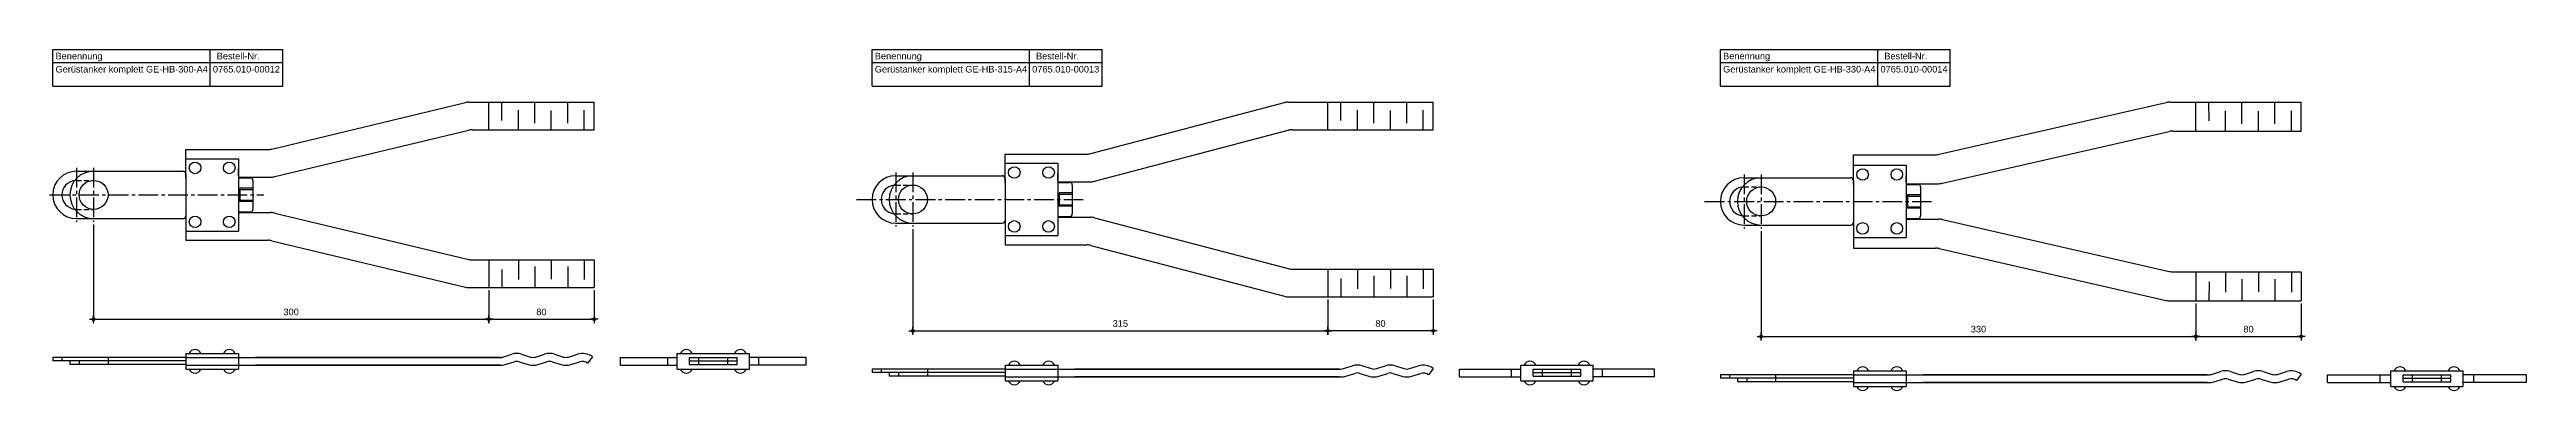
# Model space of a CAD drawing. Header units: inches. Extents: x 9 to 7368, y -7 to 253.
# Drawn here: x 5487 to 7368, y -7 to 253 of the extents above; entities that cross this region are included whole.
import ezdxf

# ---------------------------------------------------------------- set-up
doc = ezdxf.new("R2010")
doc.units = ezdxf.units.IN
doc.header["$LTSCALE"] = 20
doc.header["$MEASUREMENT"] = 0
for name, pattern in [('ACDINWELD', [3, 2, -1]), ('MITTE2', [1.125, 0.75, -0.125, 0.125, -0.125]), ('VERDECKT2', [0.1875, 0.125, -0.0625])]:
    doc.linetypes.add(name, pattern=pattern)
doc.layers.add('Halfen', color=2, linetype='Continuous')
doc.styles.add('ARIAL50', font='ARIAL.TTF', dxfattribs={"height": 5})
doc.styles.get("Standard").update_dxf_attribs({"font": 'ARIAL.TTF'})
doc.dimstyles.new('AM_DIN$0', dxfattribs={"dimtxt": 2.5, "dimasz": 1, "dimexe": 1, "dimexo": 1, "dimgap": 1.5, "dimtad": 1, "dimdec": 0, "dimdsep": 46, "dimtxsty": 'Standard', "dimblk": 'Endpunkt', "dimcen": 0, "dimclrd": 1, "dimclre": 1, "dimclrt": 7, "dimadec": 0, "dimazin": 2, "dimtp": 0.1, "dimtm": 0.1, "dimtfac": 0.71, "dimtdec": 0, "dimtmove": 0, "dimatfit": 3, "dimfxl": 1, "dimlwd": -1, "dimlwe": -1, "dimarcsym": 0})

# ---------------------------------------------------------------- blocks, each defined once
blk = doc.blocks.new('Endpunkt')
at = {"color": 0, "linetype": 'ByBlock', "lineweight": -2}
for p, q in [((0, 0), (-1.5, 0)), ((0, 1.5), (0, 0)), ((0, 0), (0, -1.5)), ((1.5, 0), (0, 0))]:
    blk.add_line(p, q, dxfattribs=at)
blk.add_circle((0, 0), 0.5, dxfattribs=at)
blk = doc.blocks.new('*D24')
at = {"layer": 'Halfen', "color": 1, "transparency": 16777216}
for p, q in [((5520.9, 119.6), (5520.9, 45.6)), ((5820.9, 69.6), (5820.9, 45.6)), ((5522.9, 47.6), (5818.9, 47.6))]:
    blk.add_line(p, q, dxfattribs=at)
at = {"layer": 'Halfen', "color": 1, "transparency": 16777216, "xscale": 2, "yscale": 2, "zscale": 2, "rotation": 180}
blk.add_blockref('Endpunkt', (5520.9, 47.6), dxfattribs=at)
at = {"layer": 'Halfen', "color": 1, "transparency": 16777216, "xscale": 2, "yscale": 2, "zscale": 2}
blk.add_blockref('Endpunkt', (5820.9, 47.6), dxfattribs=at)
at = {"layer": 'Halfen', "color": 7, "transparency": 16777216, "insert": (5670.9, 53.1), "char_height": 5, "attachment_point": 5}
blk.add_mtext('300', dxfattribs=at)
blk = doc.blocks.new('*D25')
at = {"layer": 'Halfen', "color": 1, "transparency": 16777216}
for p, q in [((5820.9, 69.6), (5820.9, 45.6)), ((5900.9, 69.6), (5900.9, 45.6)), ((5822.9, 47.6), (5898.9, 47.6))]:
    blk.add_line(p, q, dxfattribs=at)
at = {"layer": 'Halfen', "color": 1, "transparency": 16777216, "xscale": 2, "yscale": 2, "zscale": 2, "rotation": 180}
blk.add_blockref('Endpunkt', (5820.9, 47.6), dxfattribs=at)
at = {"layer": 'Halfen', "color": 1, "transparency": 16777216, "xscale": 2, "yscale": 2, "zscale": 2}
blk.add_blockref('Endpunkt', (5900.9, 47.6), dxfattribs=at)
at = {"layer": 'Halfen', "color": 7, "transparency": 16777216, "insert": (5860.9, 53.1), "char_height": 5, "attachment_point": 5}
blk.add_mtext('80', dxfattribs=at)
blk = doc.blocks.new('*D26')
at = {"layer": 'Halfen', "color": 1, "transparency": 16777216}
for p, q in [((6457.9, 62.6), (6457.9, 36.7)), ((6537.9, 62.6), (6537.9, 36.7)), ((6535.9, 38.7), (6459.9, 38.7))]:
    blk.add_line(p, q, dxfattribs=at)
at = {"layer": 'Halfen', "color": 1, "transparency": 16777216, "xscale": 2, "yscale": 2, "zscale": 2, "rotation": 180}
blk.add_blockref('Endpunkt', (6457.9, 38.7), dxfattribs=at)
at = {"layer": 'Halfen', "color": 1, "transparency": 16777216, "xscale": 2, "yscale": 2, "zscale": 2}
blk.add_blockref('Endpunkt', (6537.9, 38.7), dxfattribs=at)
at = {"layer": 'Halfen', "color": 7, "transparency": 16777216, "insert": (6497.9, 44.3), "char_height": 5, "attachment_point": 5}
blk.add_mtext('80', dxfattribs=at)
blk = doc.blocks.new('*D27')
at = {"layer": 'Halfen', "color": 1, "transparency": 16777216}
for p, q in [((6142.9, 116.1), (6142.9, 36.7)), ((6457.9, 62.6), (6457.9, 36.7)), ((6144.9, 38.7), (6455.9, 38.7))]:
    blk.add_line(p, q, dxfattribs=at)
at = {"layer": 'Halfen', "color": 1, "transparency": 16777216, "xscale": 2, "yscale": 2, "zscale": 2, "rotation": 180}
blk.add_blockref('Endpunkt', (6142.9, 38.7), dxfattribs=at)
at = {"layer": 'Halfen', "color": 1, "transparency": 16777216, "xscale": 2, "yscale": 2, "zscale": 2}
blk.add_blockref('Endpunkt', (6457.9, 38.7), dxfattribs=at)
at = {"layer": 'Halfen', "color": 7, "transparency": 16777216, "insert": (6300.4, 44.3), "char_height": 5, "attachment_point": 5}
blk.add_mtext('315', dxfattribs=at)
blk = doc.blocks.new('*D28')
at = {"layer": 'Halfen', "color": 1, "transparency": 16777216}
for p, q in [((6786.9, 114.6), (6786.9, 32.4)), ((7116.9, 59.6), (7116.9, 32.4)), ((6788.9, 34.4), (7114.9, 34.4))]:
    blk.add_line(p, q, dxfattribs=at)
at = {"layer": 'Halfen', "color": 1, "transparency": 16777216, "xscale": 2, "yscale": 2, "zscale": 2, "rotation": 180}
blk.add_blockref('Endpunkt', (6786.9, 34.4), dxfattribs=at)
at = {"layer": 'Halfen', "color": 1, "transparency": 16777216, "xscale": 2, "yscale": 2, "zscale": 2}
blk.add_blockref('Endpunkt', (7116.9, 34.4), dxfattribs=at)
at = {"layer": 'Halfen', "color": 7, "transparency": 16777216, "insert": (6951.9, 40), "char_height": 5, "attachment_point": 5}
blk.add_mtext('330', dxfattribs=at)
blk = doc.blocks.new('*D29')
at = {"layer": 'Halfen', "color": 1, "transparency": 16777216}
for p, q in [((7116.9, 59.6), (7116.9, 32.4)), ((7196.9, 59.6), (7196.9, 32.4)), ((7118.9, 34.4), (7194.9, 34.4))]:
    blk.add_line(p, q, dxfattribs=at)
at = {"layer": 'Halfen', "color": 1, "transparency": 16777216, "xscale": 2, "yscale": 2, "zscale": 2, "rotation": 180}
blk.add_blockref('Endpunkt', (7116.9, 34.4), dxfattribs=at)
at = {"layer": 'Halfen', "color": 1, "transparency": 16777216, "xscale": 2, "yscale": 2, "zscale": 2}
blk.add_blockref('Endpunkt', (7196.9, 34.4), dxfattribs=at)
at = {"layer": 'Halfen', "color": 7, "transparency": 16777216, "insert": (7156.9, 40), "char_height": 5, "attachment_point": 5}
blk.add_mtext('80', dxfattribs=at)

msp = doc.modelspace()

# ---------------------------------------------------------------- linework, layer by layer
at = {"layer": 'Halfen'}
for p, q in [((5489.917, 252.599), (5664.501, 252.599)), ((5489.917, 224.599), (5489.917, 252.599)), ((5609.404, 224.599), (5609.404, 252.599)), ((5664.501, 224.599), (5664.501, 252.599)), ((6111.917, 252.599), (6286.501, 252.599)), ((6111.917, 224.599), (6111.917, 252.599)), ((6231.404, 224.599), (6231.404, 252.599)), ((6286.501, 224.599), (6286.501, 252.599)), ((6755.917, 252.599), (6930.501, 252.599)), ((6755.917, 224.599), (6755.917, 252.599)), ((6875.404, 224.599), (6875.404, 252.599)), ((6930.501, 224.599), (6930.501, 252.599)), ((5489.917, 242.599), (5664.501, 242.599)), ((6111.917, 242.599), (6286.501, 242.599)), ((6755.917, 242.599), (6930.501, 242.599)), ((5489.917, 224.599), (5664.501, 224.599)), ((5656.113, 176.944), (5803.237, 212.254)), ((5806.154, 212.599), (5900.917, 212.599)), ((5900.917, 191.599), (5900.917, 212.599)), ((6111.917, 224.599), (6286.501, 224.599)), ((6278.123, 173.511), (6424.993, 212.187)), ((6428.176, 212.599), (6537.917, 212.599)), ((6537.917, 191.599), (6537.917, 212.599)), ((6755.917, 224.599), (6930.501, 224.599)), ((6922.051, 172.913), (7094.301, 212.285)), ((7097.086, 212.599), (7196.917, 212.599)), ((7196.917, 190.599), (7196.917, 212.599)), ((5658.598, 155.944), (5805.721, 191.254)), ((5808.639, 191.599), (5900.917, 191.599)), ((6280.841, 152.511), (6427.712, 191.187)), ((6430.895, 191.599), (6537.917, 191.599)), ((6924.533, 150.913), (7096.783, 190.285)), ((7099.569, 190.599), (7196.917, 190.599)), ((5590.917, 176.599), (5653.196, 176.599)), ((5590.917, 155.099), (5590.917, 176.599)), ((5590.917, 169.599), (5630.917, 169.599)), ((5630.917, 169.599), (5630.917, 114.599)), ((6212.917, 173.099), (6274.94, 173.099)), ((6212.917, 151.599), (6212.917, 173.099)), ((6856.917, 172.599), (6919.266, 172.599)), ((6856.917, 150.099), (6856.917, 172.599)), ((5507.917, 160.099), (5520.917, 160.099)), ((5520.917, 160.099), (5588.917, 160.099)), ((5590.917, 156.599), (5590.917, 165.586)), ((5590.917, 162.599), (5590.917, 162.599)), ((5590.917, 158.099), (5590.917, 126.099)), ((5630.917, 156.599), (5630.917, 161.771)), ((5630.917, 155.599), (5655.681, 155.599)), ((5630.917, 155.099), (5639.917, 155.099)), ((5641.917, 153.099), (5641.917, 131.099)), ((6129.917, 156.599), (6142.917, 156.599)), ((6142.917, 156.599), (6210.917, 156.599)), ((6212.917, 166.099), (6252.917, 166.099)), ((6212.917, 153.099), (6212.917, 162.086)), ((6212.917, 159.099), (6212.917, 159.099)), ((6212.917, 154.599), (6212.917, 122.599)), ((6252.917, 166.099), (6252.917, 111.099)), ((6252.917, 153.099), (6252.917, 158.271)), ((6252.917, 152.099), (6277.658, 152.099)), ((6252.917, 151.599), (6261.917, 151.599)), ((6773.917, 155.099), (6786.917, 155.099)), ((6786.917, 155.099), (6854.917, 155.099)), ((6856.917, 164.599), (6896.917, 164.599)), ((6856.917, 151.599), (6856.917, 160.586)), ((6856.917, 157.599), (6856.917, 157.599)), ((6856.917, 153.099), (6856.917, 121.099)), ((6896.917, 164.599), (6896.917, 109.599)), ((6896.917, 151.599), (6896.917, 156.771)), ((6896.917, 150.599), (6921.748, 150.599)), ((5631.917, 147.115), (5631.917, 137.083)), ((5641.917, 147.115), (5631.917, 147.115)), ((5631.917, 146.099), (5641.917, 146.099)), ((5631.917, 138.099), (5641.917, 138.099)), ((5641.917, 137.083), (5631.917, 137.083)), ((6253.917, 143.615), (6253.917, 133.583)), ((6263.917, 143.615), (6253.917, 143.615)), ((6253.917, 142.599), (6263.917, 142.599)), ((6253.917, 134.599), (6263.917, 134.599)), ((6263.917, 133.583), (6253.917, 133.583)), ((6263.917, 149.599), (6263.917, 127.599)), ((6896.917, 150.099), (6905.917, 150.099)), ((6897.917, 142.115), (6897.917, 132.083)), ((6907.917, 142.115), (6897.917, 142.115)), ((6897.917, 141.099), (6907.917, 141.099)), ((6897.917, 133.099), (6907.917, 133.099)), ((6907.917, 132.083), (6897.917, 132.083)), ((6907.917, 148.099), (6907.917, 126.099)), ((5507.917, 124.099), (5520.917, 124.099)), ((5520.917, 124.099), (5588.917, 124.099)), ((5590.917, 127.599), (5590.917, 107.599)), ((5590.917, 126.099), (5590.917, 121.599)), ((5590.917, 121.599), (5590.917, 118.612)), ((5590.917, 114.599), (5630.917, 114.599)), ((5630.917, 129.099), (5639.917, 129.099)), ((5630.917, 128.599), (5655.681, 128.599)), ((5658.598, 128.254), (5805.721, 92.944)), ((6129.917, 120.599), (6142.917, 120.599)), ((6142.917, 120.599), (6210.917, 120.599)), ((6212.917, 124.099), (6212.917, 104.099)), ((6212.917, 122.599), (6212.917, 118.099)), ((6212.917, 118.099), (6212.917, 115.112)), ((6252.917, 125.599), (6261.917, 125.599)), ((6252.917, 125.099), (6277.666, 125.099)), ((6252.917, 125.099), (6262.612, 125.099)), ((6280.841, 124.687), (6427.712, 86.011)), ((6773.917, 119.099), (6786.917, 119.099)), ((6786.917, 119.099), (6854.917, 119.099)), ((6856.917, 122.599), (6856.917, 101.599)), ((6856.917, 121.099), (6856.917, 116.599)), ((6856.917, 116.599), (6856.917, 113.612)), ((6896.917, 124.099), (6905.917, 124.099)), ((6896.917, 123.599), (6921.748, 123.599)), ((6896.917, 123.599), (6906.612, 123.599)), ((6924.533, 123.285), (7096.783, 83.913)), ((5590.917, 107.599), (5653.196, 107.599)), ((5656.113, 107.254), (5803.237, 71.944)), ((6212.917, 111.099), (6252.917, 111.099)), ((6212.917, 104.099), (6274.94, 104.099)), ((6278.123, 103.687), (6424.993, 65.011)), ((6856.917, 109.599), (6896.917, 109.599)), ((6856.917, 101.599), (6919.266, 101.599)), ((6922.051, 101.285), (7094.301, 61.913)), ((5808.639, 92.599), (5900.917, 92.599)), ((5900.917, 92.599), (5900.917, 71.599)), ((6430.895, 85.599), (6537.917, 85.599)), ((6537.917, 85.599), (6537.917, 64.599)), ((7099.569, 83.599), (7196.917, 83.599)), ((7196.917, 83.599), (7196.917, 61.599)), ((5806.154, 71.599), (5900.917, 71.599)), ((6428.176, 64.599), (6537.917, 64.599)), ((7097.086, 61.599), (7196.917, 61.599)), ((5590.917, 21.573), (5630.917, 21.573)), ((5590.917, 21.573), (5590.917, 9.573)), ((5630.917, 21.573), (5630.917, 9.573)), ((5831.508, 18.869), (5838.341, 21.004)), ((5845.798, 21.004), (5852.631, 18.869)), ((5856.508, 18.869), (5863.341, 21.004)), ((5870.798, 21.004), (5877.631, 18.869)), ((5881.508, 18.869), (5888.341, 21.004)), ((5899.57, 19.073), (5895.97, 14.273)), ((5963.917, 21.573), (6018.917, 21.573)), ((5963.917, 9.573), (5963.917, 21.573)), ((6018.917, 9.573), (6018.917, 21.573)), ((5590.917, 18.573), (5489.917, 18.573)), ((5489.917, 18.573), (5489.917, 16.073)), ((5590.917, 16.073), (5489.917, 16.073)), ((5502.917, 16.073), (5502.917, 13.073)), ((5590.917, 13.073), (5502.917, 13.073)), ((5590.917, 18.573), (5830.917, 18.573)), ((5590.917, 12.573), (5830.917, 12.573)), ((5590.917, 9.573), (5630.917, 9.573)), ((5829.57, 18.573), (5643.836, 18.573)), ((5829.601, 12.573), (5643.9, 12.573)), ((5833.298, 13.142), (5840.131, 15.278)), ((5844.008, 15.278), (5850.841, 13.142)), ((5858.298, 13.142), (5865.131, 15.278)), ((5869.008, 15.278), (5875.841, 13.142)), ((5883.298, 13.142), (5890.131, 15.278)), ((5920.917, 12.573), (5920.917, 18.573)), ((5920.917, 18.573), (5963.917, 18.573)), ((5920.917, 12.573), (5963.917, 12.573)), ((5956.917, 12.573), (5956.917, 18.573)), ((5963.917, 9.573), (6018.917, 9.573)), ((5973.417, 13.073), (5973.417, 18.573)), ((5973.417, 18.573), (6009.417, 18.573)), ((5973.417, 16.073), (6009.417, 16.073)), ((5973.417, 13.073), (6009.417, 13.073)), ((6009.417, 13.073), (6009.417, 18.573)), ((6061.917, 18.573), (6018.917, 18.573)), ((6061.917, 12.573), (6018.917, 12.573)), ((6025.917, 12.573), (6025.917, 18.573)), ((6061.917, 12.573), (6061.917, 18.573)), ((6212.917, 9.713), (6111.917, 9.713)), ((6111.917, 9.713), (6111.917, 7.213)), ((6212.917, 7.213), (6111.917, 7.213)), ((6124.917, 7.213), (6124.917, 4.213)), ((6212.917, 4.213), (6124.917, 4.213)), ((6212.917, 12.713), (6252.917, 12.713)), ((6212.917, 12.713), (6212.917, 0.713)), ((6212.917, 9.713), (6467.917, 9.713)), ((6212.917, 3.713), (6467.917, 3.713)), ((6212.917, 0.713), (6252.917, 0.713)), ((6252.917, 12.713), (6252.917, 0.713)), ((6466.57, 9.713), (6265.836, 9.713)), ((6466.601, 3.713), (6265.9, 3.713)), ((6469.856, 10.009), (6476.689, 12.144)), ((6471.645, 4.282), (6478.479, 6.417)), ((6482.356, 6.417), (6489.189, 4.282)), ((6484.145, 12.144), (6490.979, 10.009)), ((6494.856, 10.009), (6501.689, 12.144)), ((6496.645, 4.282), (6503.479, 6.417)), ((6507.356, 6.417), (6514.189, 4.282)), ((6509.145, 12.144), (6515.979, 10.009)), ((6519.856, 10.009), (6526.689, 12.144)), ((6521.645, 4.282), (6528.479, 6.417)), ((6537.917, 10.213), (6534.317, 5.413)), ((6557.917, 3.713), (6557.917, 9.713)), ((6557.917, 9.713), (6604.417, 9.713)), ((6557.917, 3.713), (6604.417, 3.713)), ((6597.417, 3.713), (6597.417, 9.713)), ((6604.417, 12.713), (6659.417, 12.713)), ((6604.417, 0.713), (6604.417, 12.713)), ((6604.417, 0.713), (6659.417, 0.713)), ((6613.917, 4.213), (6613.917, 9.713)), ((6613.917, 9.713), (6649.917, 9.713)), ((6613.917, 7.213), (6649.917, 7.213)), ((6613.917, 4.213), (6649.917, 4.213)), ((6649.917, 4.213), (6649.917, 9.713)), ((6659.417, 0.713), (6659.417, 12.713)), ((6705.917, 9.713), (6659.417, 9.713)), ((6705.917, 3.713), (6659.417, 3.713)), ((6666.417, 3.713), (6666.417, 9.713)), ((6705.917, 3.713), (6705.917, 9.713)), ((6856.917, 5.398), (6755.917, 5.398)), ((6755.917, 5.398), (6755.917, 2.898)), ((6856.917, 2.898), (6755.917, 2.898)), ((6768.917, 2.898), (6768.917, -0.102)), ((6856.917, 8.398), (6896.917, 8.398)), ((6856.917, 8.398), (6856.917, -3.602)), ((6856.917, 5.398), (7126.917, 5.398)), ((6896.917, 8.398), (6896.917, -3.602)), ((7125.57, 5.398), (6909.836, 5.398)), ((7128.856, 5.694), (7135.689, 7.829)), ((7130.645, -0.033), (7137.479, 2.102)), ((7141.356, 2.102), (7148.189, -0.033)), ((7143.145, 7.829), (7149.979, 5.694)), ((7153.856, 5.694), (7160.689, 7.829)), ((7155.645, -0.033), (7162.479, 2.102)), ((7166.356, 2.102), (7173.189, -0.033)), ((7168.145, 7.829), (7174.979, 5.694)), ((7178.856, 5.694), (7185.689, 7.829)), ((7180.645, -0.033), (7187.479, 2.102)), ((7196.917, 5.898), (7193.317, 1.098)), ((7216.917, -0.602), (7216.917, 5.398)), ((7216.917, 5.398), (7264.917, 5.398)), ((7256.917, -0.602), (7256.917, 5.398)), ((7264.917, 8.398), (7319.917, 8.398)), ((7264.917, -3.602), (7264.917, 8.398)), ((7274.417, -0.102), (7274.417, 5.398)), ((7274.417, 5.398), (7310.417, 5.398)), ((7274.417, 2.898), (7310.417, 2.898)), ((7310.417, -0.102), (7310.417, 5.398)), ((7319.917, -3.602), (7319.917, 8.398)), ((7367.917, 5.398), (7319.917, 5.398)), ((7327.917, -0.602), (7327.917, 5.398)), ((7367.917, -0.602), (7367.917, 5.398)), ((6856.917, -0.102), (6768.917, -0.102)), ((6856.917, -0.602), (7126.917, -0.602)), ((6856.917, -3.602), (6896.917, -3.602)), ((7125.601, -0.602), (6909.9, -0.602)), ((7216.917, -0.602), (7264.917, -0.602)), ((7264.917, -3.602), (7319.917, -3.602)), ((7274.417, -0.102), (7310.417, -0.102)), ((7367.917, -0.602), (7319.917, -0.602))]:
    msp.add_line(p, q, dxfattribs=at)
at = {"layer": 'Halfen', "color": 1}
for p, q in [((5820.917, 191.599), (5820.917, 212.599)), ((5830.917, 198.734), (5830.865, 212.599)), ((5855.917, 196.554), (5855.917, 212.599)), ((5880.917, 196.554), (5880.917, 212.599)), ((6457.917, 191.599), (6457.917, 212.599)), ((6467.917, 198.734), (6467.865, 212.599)), ((6492.917, 196.554), (6492.917, 212.599)), ((6517.917, 196.554), (6517.917, 212.599)), ((7116.917, 190.599), (7116.917, 212.599)), ((7116.917, 191.143), (7116.917, 212.143)), ((7126.917, 198.278), (7126.864, 212.599)), ((7151.917, 196.098), (7151.917, 212.599)), ((7176.917, 196.098), (7176.917, 212.599)), ((5843.417, 191.599), (5843.417, 206.426)), ((5868.417, 191.599), (5868.417, 206.151)), ((5893.417, 191.599), (5893.417, 206.426)), ((6480.417, 191.599), (6480.417, 206.426)), ((6505.417, 191.599), (6505.417, 206.151)), ((6530.417, 191.599), (6530.417, 206.426)), ((7139.417, 190.599), (7139.417, 205.97)), ((7164.417, 190.599), (7164.417, 205.696)), ((7189.417, 190.599), (7189.417, 205.97)), ((5820.917, 92.599), (5820.917, 71.599)), ((5830.917, 85.464), (5830.865, 71.599)), ((5843.417, 92.599), (5843.417, 77.772)), ((5855.917, 87.644), (5855.917, 71.599)), ((5868.417, 92.599), (5868.417, 78.046)), ((5880.917, 87.644), (5880.917, 71.599)), ((5893.417, 92.599), (5893.417, 77.772)), ((6457.917, 85.599), (6457.917, 64.599)), ((6467.917, 78.464), (6467.865, 64.599)), ((6480.417, 85.599), (6480.417, 70.772)), ((6492.917, 80.644), (6492.917, 64.599)), ((6505.417, 85.599), (6505.417, 71.046)), ((6517.917, 80.644), (6517.917, 64.599)), ((6530.417, 85.599), (6530.417, 70.772)), ((7116.917, 83.599), (7116.917, 61.599)), ((7116.917, 83.054), (7116.917, 62.054)), ((7126.917, 75.92), (7126.864, 61.599)), ((7139.417, 83.599), (7139.417, 68.228)), ((7151.917, 78.1), (7151.917, 61.599)), ((7164.417, 83.599), (7164.417, 68.502)), ((7176.917, 78.1), (7176.917, 61.599)), ((7189.417, 83.599), (7189.417, 68.228))]:
    msp.add_line(p, q, dxfattribs=at)
at = {"layer": 'Halfen', "color": 1, "linetype": 'MITTE2'}
for p, q in [((5507.917, 162.599), (5507.917, 121.599)), ((5520.917, 162.599), (5520.917, 121.599)), ((6129.917, 159.099), (6129.917, 118.099)), ((6142.917, 159.099), (6142.917, 118.099)), ((6773.917, 157.599), (6773.917, 116.599)), ((6786.917, 157.599), (6786.917, 116.599)), ((5487.474, 142.099), (5650.14, 142.099)), ((6099.987, 138.599), (6272.14, 138.599)), ((6743.987, 137.099), (6916.14, 137.099))]:
    msp.add_line(p, q, dxfattribs=at)
at = {"layer": 'Halfen', "color": 1, "linetype": 'VERDECKT2', "ltscale": 1.5}
for p, q in [((5507.917, 153.099), (5520.917, 153.099)), ((6129.917, 149.599), (6142.917, 149.599)), ((6773.917, 148.099), (6786.917, 148.099)), ((5507.917, 131.099), (5520.917, 131.099)), ((6129.917, 127.599), (6142.917, 127.599)), ((6773.917, 126.099), (6786.917, 126.099))]:
    msp.add_line(p, q, dxfattribs=at)
at = {"layer": 'Halfen', "color": 1, "linetype": 'VERDECKT2', "ltscale": 0.2}
for p, q in [((5496.917, 18.573), (5496.917, 16.073)), ((5509.917, 16.073), (5509.917, 13.073)), ((5531.917, 18.573), (5531.917, 13.073)), ((5980.417, 13.073), (5980.417, 18.573)), ((6002.417, 13.073), (6002.417, 18.573)), ((6118.917, 9.713), (6118.917, 7.213)), ((6131.917, 7.213), (6131.917, 4.213)), ((6153.917, 9.713), (6153.917, 4.213)), ((6620.917, 4.213), (6620.917, 9.713)), ((6642.917, 4.213), (6642.917, 9.713)), ((6762.917, 5.398), (6762.917, 2.898)), ((6775.917, 2.898), (6775.917, -0.102)), ((6797.917, 5.398), (6797.917, -0.102)), ((7281.417, -0.102), (7281.417, 5.398)), ((7303.417, -0.102), (7303.417, 5.398))]:
    msp.add_line(p, q, dxfattribs=at)
at = {"layer": 'Halfen'}
for centre, radius in [((5520.917, 142.099), 11), ((5597.917, 162.599), 4.4), ((5623.917, 162.599), 4.4), ((6219.917, 159.099), 4.4), ((6245.917, 159.099), 4.4), ((6863.917, 157.599), 4.4), ((6889.917, 157.599), 4.4), ((6142.917, 138.599), 11), ((6786.917, 137.099), 11), ((5597.917, 121.599), 4.4), ((5623.917, 121.599), 4.4), ((6219.917, 118.099), 4.4), ((6245.917, 118.099), 4.4), ((6863.917, 116.599), 4.4), ((6889.917, 116.599), 4.4)]:
    msp.add_circle(centre, radius, dxfattribs=at)
for centre, radius, start, end in [((5806.154, 200.099), 12.5, 90, 103.495733), ((6428.176, 200.099), 12.5, 90, 104.752963), ((7097.086, 200.099), 12.5, 90, 102.875002), ((5808.639, 179.099), 12.5, 90, 103.495733), ((6430.895, 179.099), 12.5, 90, 104.752963), ((7099.569, 178.099), 12.5, 90, 102.875002), ((5653.196, 189.099), 12.5, 270, 283.495733), ((6274.94, 185.599), 12.5, 270, 284.752963), ((6919.266, 185.099), 12.5, 270, 282.875002), ((5507.917, 142.099), 18, 90, 270), ((5507.917, 142.099), 11, 96.827533, 263.172467), ((5520.917, 142.099), 18, 90, 270), ((5588.917, 158.099), 2, 0, 90), ((5639.917, 153.099), 2, 0, 90), ((5655.681, 168.099), 12.5, 270, 283.495733), ((6129.917, 138.599), 18, 90, 270), ((6142.917, 138.599), 18, 90, 270), ((6210.917, 154.599), 2, 0, 90), ((6261.917, 149.599), 2, 0, 90), ((6277.658, 164.599), 12.5, 270, 284.752963), ((6773.917, 137.099), 18, 90, 270), ((6786.917, 137.099), 18, 90, 270), ((6854.917, 153.099), 2, 0, 90), ((6921.748, 163.099), 12.5, 270, 282.875002), ((6129.917, 138.599), 11, 96.827533, 263.172467), ((6773.917, 137.099), 11, 96.827533, 263.172467), ((6905.917, 148.099), 2, 0, 90), ((5588.917, 126.099), 2, 270, 0), ((5639.917, 131.099), 2, 270, 0), ((5655.681, 116.099), 12.5, 76.504267, 90), ((6210.917, 122.599), 2, 270, 0), ((6261.917, 127.599), 2, 270, 0), ((6277.658, 112.599), 12.5, 75.247037, 90), ((6854.917, 121.099), 2, 270, 0), ((6905.917, 126.099), 2, 270, 0), ((6921.748, 111.099), 12.5, 77.124998, 90), ((5653.196, 95.099), 12.5, 76.504267, 90), ((6274.94, 91.599), 12.5, 75.247037, 90), ((6919.266, 89.099), 12.5, 77.124998, 90), ((5808.639, 105.099), 12.5, 256.504267, 270), ((6430.895, 98.099), 12.5, 255.247037, 270), ((7099.569, 96.099), 12.5, 257.124998, 270), ((5806.154, 84.099), 12.5, 256.504267, 270), ((6428.176, 77.099), 12.5, 255.247037, 270), ((7097.086, 74.099), 12.5, 257.124998, 270), ((5597.917, 19.847), 4.726, 21.426246, 158.573754), ((5623.917, 19.847), 4.726, 21.426246, 158.573754), ((5829.57, 25.073), 6.5, 270, 287.353088), ((5842.07, 9.073), 12.5, 72.646912, 107.353088), ((5854.57, 25.073), 6.5, 252.646912, 287.353088), ((5867.07, 9.073), 12.5, 72.646912, 107.353088), ((5879.57, 25.073), 6.5, 252.646912, 287.353088), ((5892.07, 9.073), 12.5, 53.130102, 107.353088), ((5970.917, 19.847), 4.726, 21.426246, 158.573754), ((6011.917, 19.847), 4.726, 21.426246, 158.573754), ((5597.917, 11.3), 4.726, 201.426246, 338.573754), ((5623.917, 11.3), 4.726, 201.426246, 338.573754), ((5829.57, 25.073), 12.5, 270, 287.353088), ((5842.07, 9.073), 6.5, 72.646912, 107.353088), ((5854.57, 25.073), 12.5, 252.646912, 287.353088), ((5867.07, 9.073), 6.5, 72.646912, 107.353088), ((5879.57, 25.073), 12.5, 252.646912, 287.353088), ((5892.07, 9.073), 6.5, 53.130102, 107.353088), ((5970.917, 11.3), 4.726, 201.426246, 338.573754), ((6011.917, 11.3), 4.726, 201.426246, 338.573754), ((6219.917, 10.986), 4.726, 21.426246, 158.573754), ((6219.917, 2.439), 4.726, 201.426246, 338.573754), ((6245.917, 10.986), 4.726, 21.426246, 158.573754), ((6245.917, 2.439), 4.726, 201.426246, 338.573754), ((6467.917, 16.213), 6.5, 270, 287.353088), ((6467.917, 16.213), 12.5, 270, 287.353088), ((6480.417, 0.213), 12.5, 72.646912, 107.353088), ((6480.417, 0.213), 6.5, 72.646912, 107.353088), ((6492.917, 16.213), 12.5, 252.646912, 287.353088), ((6492.917, 16.213), 6.5, 252.646912, 287.353088), ((6505.417, 0.213), 12.5, 72.646912, 107.353088), ((6505.417, 0.213), 6.5, 72.646912, 107.353088), ((6517.917, 16.213), 12.5, 252.646912, 287.353088), ((6517.917, 16.213), 6.5, 252.646912, 287.353088), ((6530.417, 0.213), 12.5, 53.130102, 107.353088), ((6530.417, 0.213), 6.5, 53.130102, 107.353088), ((6611.417, 10.986), 4.726, 21.426246, 158.573754), ((6611.417, 2.439), 4.726, 201.426246, 338.573754), ((6652.417, 10.986), 4.726, 21.426246, 158.573754), ((6652.417, 2.439), 4.726, 201.426246, 338.573754), ((6863.917, 6.671), 4.726, 21.426246, 158.573754), ((6889.917, 6.671), 4.726, 21.426246, 158.573754), ((7126.917, 11.898), 6.5, 270, 287.353088), ((7139.417, -4.102), 12.5, 72.646912, 107.353088), ((7139.417, -4.102), 6.5, 72.646912, 107.353088), ((7151.917, 11.898), 6.5, 252.646912, 287.353088), ((7164.417, -4.102), 12.5, 72.646912, 107.353088), ((7164.417, -4.102), 6.5, 72.646912, 107.353088), ((7176.917, 11.898), 6.5, 252.646912, 287.353088), ((7189.417, -4.102), 12.5, 53.130102, 107.353088), ((7189.417, -4.102), 6.5, 53.130102, 107.353088), ((7271.917, 6.671), 4.726, 21.426246, 158.573754), ((7312.917, 6.671), 4.726, 21.426246, 158.573754), ((6863.917, -1.876), 4.726, 201.426246, 338.573754), ((6889.917, -1.876), 4.726, 201.426246, 338.573754), ((7126.917, 11.898), 12.5, 270, 287.353088), ((7151.917, 11.898), 12.5, 252.646912, 287.353088), ((7176.917, 11.898), 12.5, 252.646912, 287.353088), ((7271.917, -1.876), 4.726, 201.426246, 338.573754), ((7312.917, -1.876), 4.726, 201.426246, 338.573754)]:
    msp.add_arc(centre, radius, start, end, dxfattribs=at)
at = {"layer": 'Halfen', "color": 1, "linetype": 'ACDINWELD', "ltscale": 1.5}
for centre, start, end in [((5507.917, 142.099), 90, 96.827533), ((6773.917, 137.099), 90, 96.827533), ((5507.917, 142.099), 263.172467, 270), ((6773.917, 137.099), 263.172467, 270)]:
    msp.add_arc(centre, 11, start, end, dxfattribs=at)
at = {"layer": 'Halfen', "color": 1, "linetype": 'ACDINWELD', "ltscale": 3}
for start, end in [(90, 96.827533), (263.172467, 270)]:
    msp.add_arc((6129.917, 138.599), 11, start, end, dxfattribs=at)

# ---------------------------------------------------------------- texts
at = {"layer": 'Halfen', "style": 'ARIAL50'}
for s, p in [('Benennung', (5492.017, 245.099)), ('Bestell-Nr.', (5614.404, 245.099)), ('Benennung', (6114.017, 245.099)), ('Bestell-Nr.', (6236.404, 245.099)), ('Benennung', (6758.017, 245.099)), ('Bestell-Nr.', (6880.404, 245.099)), ('Gerüstanker komplett GE-HB-300-A4', (5492.017, 235.099)), ('0765.010-00012', (5611.504, 235.099)), ('Gerüstanker komplett GE-HB-315-A4', (6114.017, 235.099)), ('0765.010-00013', (6233.504, 235.099)), ('Gerüstanker komplett GE-HB-330-A4', (6758.017, 235.099)), ('0765.010-00014', (6877.504, 235.099))]:
    msp.add_text(s, height=5, dxfattribs=at).set_placement(p)

# ---------------------------------------------------------------- dimensions: what is measured, and where the dimension line sits
at = {"layer": 'Halfen', "color": 1}
for base, p1, p2, picture, middle in [((5820.917, 47.573), (5520.917, 121.599), (5820.917, 71.599), '*D24', (5670.917, 53.128)), ((6457.917, 38.712), (6142.917, 118.099), (6457.917, 64.599), '*D27', (6300.417, 44.267)), ((7116.917, 34.397), (6786.917, 116.599), (7116.917, 61.599), '*D28', (6951.917, 39.952)), ((5900.917, 47.573), (5820.917, 71.599), (5900.917, 71.599), '*D25', (5860.917, 53.126)), ((6457.917, 38.712), (6537.917, 64.599), (6457.917, 64.599), '*D26', (6497.917, 44.265)), ((7196.917, 34.397), (7116.917, 61.599), (7196.917, 61.599), '*D29', (7156.917, 39.95))]:
    dim = msp.add_linear_dim(base=base, p1=p1, p2=p2, dimstyle='AM_DIN$0', override={"dimscale": 2, "dimdec": 2, "dimadec": 2, "dimtdec": 2, "dimtix": 1}, dxfattribs=at)
    dim.commit()
    dim.dimension.update_dxf_attribs({"geometry": picture, "text_midpoint": middle})

doc.saveas('drawing.dxf')
